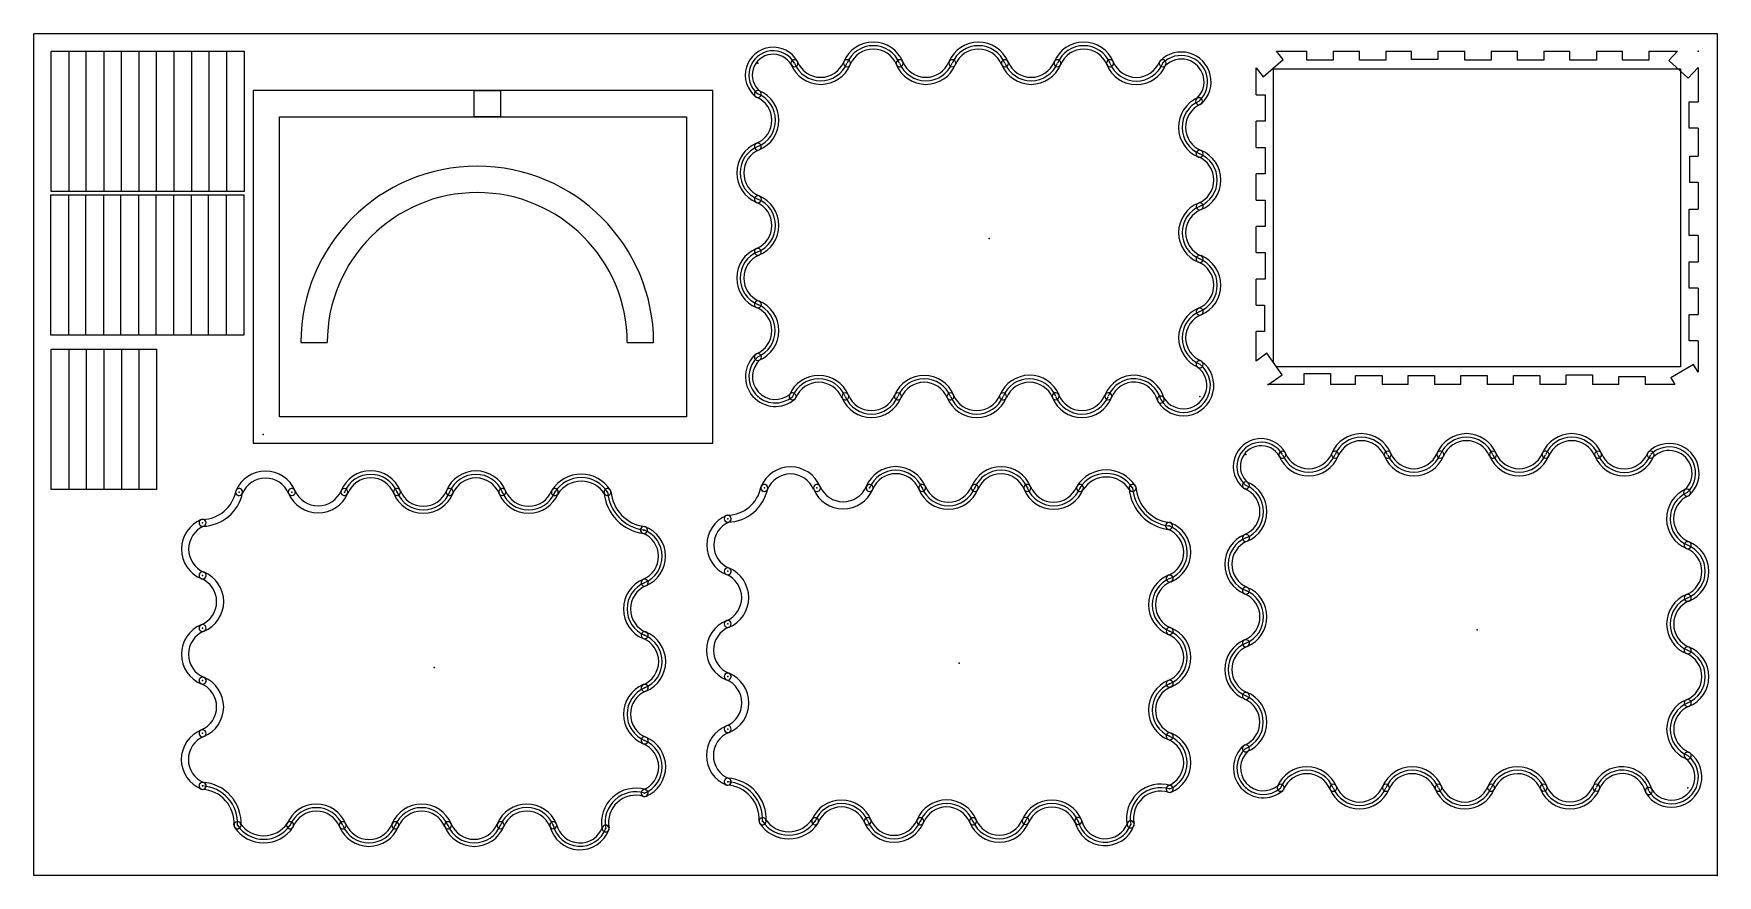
# Model space of a CAD drawing. Header units: centimetres. Extents: x -122 to 0, y 0 to 61.
import ezdxf

# ---------------------------------------------------------------- set-up
doc = ezdxf.new("R2010")
doc.units = ezdxf.units.CM
doc.header["$MEASUREMENT"] = 0
doc.layers.add('cutwood v3_Sketch1', color=7, linetype='Continuous')

msp = doc.modelspace()

# ---------------------------------------------------------------- linework, layer by layer
at = {"layer": 'cutwood v3_Sketch1'}
for p, q in [((-121.92, 60.96), (0, 60.96)), ((-121.92, 0), (-121.92, 60.96)), ((0, 60.96), (0, 0)), ((-120.65, 49.53), (-120.65, 59.69)), ((-120.65, 59.69), (-106.68, 59.69)), ((-119.38, 59.69), (-119.38, 49.53)), ((-118.11, 49.53), (-118.11, 59.69)), ((-116.84, 59.69), (-116.84, 49.53)), ((-115.57, 49.53), (-115.57, 59.69)), ((-114.3, 59.69), (-114.3, 49.53)), ((-113.03, 49.53), (-113.03, 59.69)), ((-111.76, 59.69), (-111.76, 49.53)), ((-110.49, 59.69), (-110.49, 49.53)), ((-109.22, 49.53), (-109.22, 59.69)), ((-107.95, 59.69), (-107.95, 49.53)), ((-106.68, 59.69), (-106.68, 49.53)), ((-32.89, 57.84), (-31.44, 59.08)), ((-31.44, 59.08), (-31.93, 59.69)), ((-31.93, 59.69), (-29.72, 59.69)), ((-31.93, 59.69), (-29.72, 59.69)), ((-29.72, 59.05), (-29.72, 59.69)), ((-27.81, 59.05), (-29.72, 59.05)), ((-27.81, 59.69), (-27.81, 59.05)), ((-27.81, 59.69), (-25.91, 59.69)), ((-27.81, 59.69), (-25.91, 59.69)), ((-25.91, 59.05), (-25.91, 59.69)), ((-24, 59.05), (-25.91, 59.05)), ((-24, 59.69), (-24, 59.05)), ((-24, 59.69), (-22.14, 59.69)), ((-24, 59.69), (-22.14, 59.69)), ((-22.14, 59.09), (-22.14, 59.69)), ((-20.23, 59.09), (-22.14, 59.09)), ((-20.23, 59.69), (-20.23, 59.09)), ((-20.23, 59.69), (-18.29, 59.69)), ((-20.23, 59.69), (-18.29, 59.69)), ((-18.29, 59.05), (-18.29, 59.69)), ((-16.38, 59.05), (-18.29, 59.05)), ((-16.38, 59.69), (-16.38, 59.05)), ((-16.38, 59.69), (-14.48, 59.69)), ((-16.38, 59.69), (-14.48, 59.69)), ((-14.48, 59.05), (-14.48, 59.69)), ((-12.57, 59.05), (-14.48, 59.05)), ((-12.57, 59.69), (-12.57, 59.05)), ((-12.57, 59.69), (-10.67, 59.69)), ((-12.57, 59.69), (-10.67, 59.69)), ((-10.67, 59.05), (-10.67, 59.69)), ((-8.76, 59.05), (-10.67, 59.05)), ((-8.76, 59.69), (-8.76, 59.05)), ((-8.76, 59.69), (-6.86, 59.69)), ((-8.76, 59.69), (-6.86, 59.69)), ((-6.86, 59.05), (-6.86, 59.69)), ((-4.95, 59.05), (-6.86, 59.05)), ((-4.95, 59.69), (-4.95, 59.05)), ((-4.95, 59.69), (-2.89, 59.69)), ((-4.95, 59.69), (-2.89, 59.69)), ((-3.51, 59.01), (-2.89, 59.69)), ((-2.1, 57.73), (-3.51, 59.01)), ((-33.4, 58.48), (-32.89, 57.84)), ((-33.4, 56.53), (-33.4, 58.48)), ((-33.4, 56.53), (-33.4, 58.48)), ((-32.13, 37.12), (-32.13, 58.42)), ((-32.13, 58.42), (-2.86, 58.42)), ((-32.13, 37.12), (-32.13, 58.42)), ((-32.13, 58.42), (-2.66, 58.42)), ((-2.66, 58.42), (-2.66, 36.83)), ((-2.66, 58.24), (-2.66, 36.83)), ((-1.39, 58.5), (-2.1, 57.73)), ((-1.39, 58.5), (-1.39, 56.02)), ((-1.39, 58.5), (-1.39, 56.02)), ((-106.02, 56.85), (-106.02, 31.31)), ((-72.73, 56.85), (-106.02, 56.85)), ((-90.02, 54.94), (-90.02, 56.85)), ((-90.02, 56.85), (-88.11, 56.85)), ((-88.11, 56.85), (-88.11, 54.94)), ((-72.73, 31.31), (-72.73, 56.85)), ((-33.4, 56.53), (-32.75, 56.53)), ((-32.75, 56.53), (-32.75, 54.62)), ((-104.11, 33.22), (-104.11, 54.94)), ((-104.11, 54.94), (-74.64, 54.94)), ((-88.11, 54.94), (-90.02, 54.94)), ((-74.64, 54.94), (-74.64, 33.22)), ((-2.05, 54.11), (-2.05, 56.02)), ((-2.05, 56.02), (-1.39, 56.02)), ((-32.75, 54.62), (-33.4, 54.62)), ((-33.4, 52.72), (-33.4, 54.62)), ((-33.4, 52.72), (-33.4, 54.62)), ((-1.39, 54.11), (-2.05, 54.11)), ((-1.39, 54.11), (-1.39, 52.08)), ((-1.39, 54.11), (-1.39, 52.08)), ((-33.4, 52.72), (-32.75, 52.72)), ((-32.75, 52.72), (-32.75, 50.81)), ((-2, 50.18), (-2, 52.08)), ((-2, 52.08), (-1.39, 52.08)), ((-32.75, 50.81), (-33.4, 50.81)), ((-33.4, 48.91), (-33.4, 50.81)), ((-33.4, 48.91), (-33.4, 50.81)), ((-1.39, 50.18), (-2, 50.18)), ((-1.39, 50.18), (-1.39, 48.25)), ((-1.39, 50.18), (-1.39, 48.25)), ((-120.68, 49.28), (-106.71, 49.28)), ((-120.68, 39.12), (-120.68, 49.28)), ((-106.68, 49.53), (-120.65, 49.53)), ((-119.41, 49.28), (-119.41, 39.12)), ((-118.14, 39.12), (-118.14, 49.28)), ((-116.87, 49.28), (-116.87, 39.12)), ((-115.6, 39.12), (-115.6, 49.28)), ((-114.33, 49.28), (-114.33, 39.12)), ((-113.06, 39.12), (-113.06, 49.28)), ((-111.79, 49.28), (-111.79, 39.12)), ((-110.52, 49.28), (-110.52, 39.12)), ((-109.25, 39.12), (-109.25, 49.28)), ((-107.98, 49.28), (-107.98, 39.12)), ((-106.71, 49.28), (-106.71, 39.12)), ((-33.4, 48.91), (-32.75, 48.91)), ((-32.75, 48.91), (-32.75, 47)), ((-2.03, 48.25), (-1.39, 48.25)), ((-2.03, 46.34), (-2.03, 48.25)), ((-32.75, 47), (-33.4, 47)), ((-33.4, 45.1), (-33.4, 47)), ((-33.4, 45.1), (-33.4, 47)), ((-1.39, 46.34), (-2.03, 46.34)), ((-1.39, 46.34), (-1.39, 44.44)), ((-1.39, 46.34), (-1.39, 44.44)), ((-33.4, 45.1), (-32.75, 45.1)), ((-32.75, 45.1), (-32.75, 43.19)), ((-2.04, 42.53), (-2.04, 44.44)), ((-2.04, 44.44), (-1.39, 44.44)), ((-32.75, 43.19), (-33.4, 43.19)), ((-33.4, 41.29), (-33.4, 43.19)), ((-33.4, 41.29), (-33.4, 43.19)), ((-1.39, 42.53), (-2.04, 42.53)), ((-1.39, 42.53), (-1.39, 40.63)), ((-1.39, 42.53), (-1.39, 40.63)), ((-33.4, 41.29), (-32.79, 41.29)), ((-32.79, 41.29), (-32.79, 39.38)), ((-2.04, 38.72), (-2.04, 40.63)), ((-2.04, 40.63), (-1.39, 40.63)), ((-106.71, 39.12), (-120.68, 39.12)), ((-32.79, 39.38), (-33.4, 39.38)), ((-33.4, 37.25), (-33.4, 39.38)), ((-33.4, 37.25), (-33.4, 39.38)), ((-120.65, 38.1), (-113.03, 38.1)), ((-120.65, 27.94), (-120.65, 38.1)), ((-119.38, 38.1), (-119.38, 27.94)), ((-118.11, 38.1), (-118.11, 27.94)), ((-116.84, 38.1), (-116.84, 27.94)), ((-115.57, 38.1), (-115.57, 27.94)), ((-114.3, 38.1), (-114.3, 27.94)), ((-113.03, 38.1), (-113.03, 27.94)), ((-102.57, 38.59), (-100.66, 38.59)), ((-78.94, 38.59), (-77.03, 38.59)), ((-32.62, 37.81), (-33.4, 37.25)), ((-31.51, 36.26), (-32.62, 37.81)), ((-1.39, 38.72), (-2.04, 38.72)), ((-1.39, 38.72), (-1.39, 36.45)), ((-1.39, 38.72), (-1.39, 36.45)), ((-2.66, 36.83), (-31.92, 36.83)), ((-2.66, 36.83), (-31.92, 36.83)), ((-1.73, 37.01), (-3.36, 36.03)), ((-1.39, 36.45), (-1.73, 37.01)), ((-29.91, 35.56), (-32.57, 35.56)), ((-29.91, 35.56), (-32.57, 35.56)), ((-32.57, 35.56), (-32.54, 35.52)), ((-32.54, 35.52), (-31.51, 36.26)), ((-29.91, 36.35), (-28, 36.35)), ((-29.91, 35.56), (-29.91, 36.35)), ((-28, 36.35), (-28, 35.56)), ((-26.19, 35.56), (-28, 35.56)), ((-26.19, 35.56), (-28, 35.56)), ((-26.19, 35.56), (-26.19, 36.21)), ((-26.19, 36.21), (-24.28, 36.21)), ((-24.28, 36.21), (-24.28, 35.56)), ((-22.38, 35.56), (-24.28, 35.56)), ((-22.38, 35.56), (-24.28, 35.56)), ((-22.38, 35.56), (-22.38, 36.21)), ((-22.38, 36.21), (-20.47, 36.21)), ((-20.47, 36.21), (-20.47, 35.56)), ((-18.57, 35.56), (-20.47, 35.56)), ((-18.57, 35.56), (-20.47, 35.56)), ((-18.57, 35.56), (-18.57, 36.21)), ((-18.57, 36.21), (-16.66, 36.21)), ((-16.66, 36.21), (-16.66, 35.56)), ((-14.76, 35.56), (-16.66, 35.56)), ((-14.76, 35.56), (-16.66, 35.56)), ((-14.76, 36.21), (-12.85, 36.21)), ((-14.76, 35.56), (-14.76, 36.21)), ((-12.85, 36.21), (-12.85, 35.56)), ((-10.94, 35.56), (-12.85, 35.56)), ((-10.94, 35.56), (-12.85, 35.56)), ((-10.94, 36.25), (-9.03, 36.25)), ((-10.94, 35.56), (-10.94, 36.25)), ((-9.03, 36.25), (-9.03, 35.56)), ((-7.13, 35.56), (-9.03, 35.56)), ((-7.13, 35.56), (-9.03, 35.56)), ((-7.13, 36.12), (-5.22, 36.12)), ((-7.13, 35.56), (-7.13, 36.12)), ((-5.22, 36.12), (-5.22, 35.56)), ((-3.08, 35.56), (-5.22, 35.56)), ((-3.08, 35.56), (-5.22, 35.56)), ((-3.36, 36.03), (-3.08, 35.56)), ((-74.64, 33.22), (-104.11, 33.22)), ((-106.02, 31.31), (-72.73, 31.31)), ((-113.03, 27.94), (-120.65, 27.94)), ((0, 0), (-121.92, 0))]:
    msp.add_line(p, q, dxfattribs=at)
for centre, radius, start, end in [((-68.37, 57.96), 2.02, 29.1838, 230.875), ((-61.12, 58.03), 2.32, 22.617, 157.383), ((-61.12, 58.03), 2.06, 22.617, 157.383), ((-61.12, 58.03), 1.81, 22.617, 157.383), ((-53.5, 58.03), 2.32, 22.617, 157.383), ((-53.5, 58.03), 2.06, 22.617, 157.383), ((-53.5, 58.03), 1.81, 22.617, 157.383), ((-45.88, 58.03), 2.32, 22.617, 157.383), ((-45.88, 58.03), 2.06, 22.617, 157.383), ((-45.88, 58.03), 1.81, 22.617, 157.383), ((-68.37, 57.96), 1.76, 29.1838, 230.875), ((-68.37, 57.96), 1.51, 29.1838, 230.875), ((-66.83, 58.82), 0.254, 22.6171, 202.6171), ((-64.93, 59.61), 2.32, 202.6171, 337.3829), ((-66.83, 58.82), 0.254, 209.1838, 29.1838), ((-64.93, 59.61), 2.06, 202.6171, 337.3829), ((-64.93, 59.61), 1.81, 202.6171, 337.3829), ((-63.02, 58.82), 0.254, 157.383, 337.383), ((-63.02, 58.82), 0.254, 337.3829, 157.3829), ((-59.21, 58.82), 0.254, 22.6171, 202.6171), ((-59.21, 58.82), 0.254, 202.617, 22.617), ((-57.31, 59.61), 2.32, 202.6171, 337.3829), ((-57.31, 59.61), 2.06, 202.6171, 337.3829), ((-57.31, 59.61), 1.81, 202.6171, 337.3829), ((-55.4, 58.82), 0.254, 157.383, 337.383), ((-55.4, 58.82), 0.254, 337.3829, 157.3829), ((-51.59, 58.82), 0.254, 22.6171, 202.6171), ((-51.59, 58.82), 0.254, 202.617, 22.617), ((-49.69, 59.61), 2.32, 202.6171, 337.3829), ((-49.69, 59.61), 2.06, 202.6171, 337.3829), ((-49.69, 59.61), 1.81, 202.6171, 337.3829), ((-47.78, 58.82), 0.254, 157.383, 337.383), ((-47.78, 58.82), 0.254, 337.3829, 157.3829), ((-43.97, 58.82), 0.254, 22.0494, 202.0494), ((-43.97, 58.82), 0.254, 202.617, 22.617), ((-42.07, 59.59), 2.31, 202.0494, 337.9506), ((-42.07, 59.59), 2.06, 202.0494, 337.9506), ((-42.07, 59.59), 1.8, 202.0494, 337.9506), ((-40.16, 58.82), 0.254, 134.7725, 314.7725), ((-40.16, 58.82), 0.254, 337.9506, 157.9506), ((-38.82, 57.47), 2.16, 312.9206, 134.7725), ((-38.82, 57.47), 1.91, 312.9206, 134.7725), ((-38.82, 57.47), 1.65, 312.9206, 134.7725), ((-69.48, 56.59), 0.254, 67.7332, 247.7332), ((-69.48, 56.59), 0.254, 230.875, 50.875), ((-70.26, 54.69), 1.8, 292.2668, 67.7332), ((-70.26, 54.69), 2.06, 292.2668, 67.7332), ((-70.26, 54.69), 2.31, 292.2668, 67.7332), ((-36.69, 54.18), 2.33, 113.8802, 247.4556), ((-37.53, 56.07), 0.254, 132.9206, 312.9206), ((-37.53, 56.07), 0.254, 293.8802, 113.8802), ((-36.69, 54.18), 2.07, 113.8802, 247.4556), ((-36.69, 54.18), 1.82, 113.8802, 247.4556), ((-68.7, 50.88), 2.31, 112.2668, 247.7332), ((-68.7, 50.88), 2.06, 112.2668, 247.7332), ((-68.7, 50.88), 1.8, 112.2668, 247.7332), ((-69.48, 52.78), 0.254, 112.2668, 292.2668), ((-69.48, 52.78), 0.254, 292.2668, 112.2668), ((-37.48, 52.26), 0.254, 67.4456, 247.4456), ((-37.48, 52.26), 0.254, 247.4556, 67.4556), ((-38.27, 50.36), 2.32, 292.5544, 67.4456), ((-89.8, 38.59), 12.77, 0, 180), ((-38.27, 50.36), 1.81, 292.5544, 67.4456), ((-38.27, 50.36), 2.06, 292.5544, 67.4456), ((-89.8, 38.59), 10.86, 0, 180), ((-69.48, 48.97), 0.254, 67.7332, 247.7332), ((-69.48, 48.97), 0.254, 247.7332, 67.7332), ((-70.26, 47.07), 2.06, 292.2668, 67.7332), ((-70.26, 47.07), 2.31, 292.2668, 67.7332), ((-70.26, 47.07), 1.8, 292.2668, 67.7332), ((-36.69, 46.55), 2.32, 112.5545, 247.4455), ((-36.69, 46.55), 2.06, 112.5545, 247.4455), ((-36.69, 46.55), 1.81, 112.5545, 247.4455), ((-37.48, 48.45), 0.254, 112.5544, 292.5544), ((-37.48, 48.45), 0.254, 292.5545, 112.5545), ((-68.7, 43.26), 2.31, 112.2668, 247.7332), ((-68.7, 43.26), 2.06, 112.2668, 247.7332), ((-69.48, 45.16), 0.254, 112.2668, 292.2668), ((-69.48, 45.16), 0.254, 292.2668, 112.2668), ((-68.7, 43.26), 1.8, 112.2668, 247.7332), ((-37.48, 44.64), 0.254, 67.4456, 247.4456), ((-37.48, 44.64), 0.254, 247.4455, 67.4455), ((-38.27, 42.74), 1.81, 292.5544, 67.4456), ((-38.27, 42.74), 2.06, 292.5544, 67.4456), ((-38.27, 42.74), 2.32, 292.5544, 67.4456), ((-69.48, 41.35), 0.254, 67.4257, 247.4257), ((-69.48, 41.35), 0.254, 247.7332, 67.7332), ((-70.28, 39.45), 2.32, 292.5743, 67.4257), ((-70.28, 39.45), 1.81, 292.5743, 67.4257), ((-70.28, 39.45), 2.06, 292.5743, 67.4257), ((-36.69, 38.93), 2.32, 112.5545, 247.4455), ((-36.69, 38.93), 2.06, 112.5545, 247.4455), ((-36.69, 38.93), 1.81, 112.5545, 247.4455), ((-37.48, 40.83), 0.254, 112.5544, 292.5544), ((-37.48, 40.83), 0.254, 292.5545, 112.5545), ((-69.48, 37.54), 0.254, 311.4932, 131.4932), ((-68.22, 36.12), 2.16, 131.4932, 311.4932), ((-68.22, 36.12), 1.91, 131.4932, 311.4932), ((-68.22, 36.12), 1.65, 131.4932, 311.4932), ((-69.48, 37.54), 0.254, 112.5743, 292.5743), ((-38.65, 35.47), 2.19, 211.6685, 52.9608), ((-38.65, 35.47), 1.94, 211.6685, 52.9608), ((-38.65, 35.47), 1.68, 211.6685, 52.9608), ((-37.48, 37.02), 0.254, 52.9608, 232.9608), ((-37.48, 37.02), 0.254, 247.4455, 67.4455), ((-65.06, 33.9), 2.31, 22.414, 157.586), ((-65.06, 33.9), 2.06, 22.414, 157.586), ((-65.06, 33.9), 1.81, 22.414, 157.586), ((-57.44, 33.9), 2.31, 22.414, 157.586), ((-57.44, 33.9), 2.06, 22.414, 157.586), ((-57.44, 33.9), 1.81, 22.414, 157.586), ((-49.81, 33.9), 2.32, 22.6963, 157.5374), ((-49.81, 33.9), 2.06, 22.6963, 157.5374), ((-49.81, 33.9), 1.81, 22.6963, 157.5374), ((-42.24, 33.97), 2.25, 14.165, 158.6074), ((-42.24, 33.97), 2, 14.165, 158.6074), ((-42.24, 33.97), 1.75, 14.165, 158.6074), ((-66.96, 34.69), 0.253, 157.586, 337.586), ((-66.96, 34.69), 0.254, 311.4932, 131.4932), ((-63.15, 34.69), 0.253, 22.4139, 202.4139), ((-63.15, 34.69), 0.253, 202.414, 22.414), ((-61.25, 35.47), 2.31, 202.4139, 337.5861), ((-61.25, 35.47), 2.06, 202.4139, 337.5861), ((-61.25, 35.47), 1.81, 202.4139, 337.5861), ((-59.34, 34.69), 0.253, 157.586, 337.586), ((-59.34, 34.69), 0.253, 337.5861, 157.5861), ((-55.53, 34.69), 0.253, 22.4141, 202.4141), ((-55.53, 34.69), 0.253, 202.414, 22.414), ((-53.63, 35.47), 2.31, 202.4141, 337.5852), ((-53.63, 35.47), 2.06, 202.4141, 337.5852), ((-53.63, 35.47), 1.81, 202.4141, 337.5852), ((-51.72, 34.69), 0.253, 157.5374, 337.5374), ((-51.72, 34.69), 0.253, 337.5852, 157.5852), ((-47.91, 34.7), 0.254, 22.1731, 202.1731), ((-46.01, 35.47), 2.31, 202.1731, 337.8269), ((-47.91, 34.7), 0.253, 202.6963, 22.6963), ((-46.01, 35.47), 2.06, 202.1731, 337.8269), ((-46.01, 35.47), 1.8, 202.1731, 337.8269), ((-44.1, 34.7), 0.254, 158.6074, 338.6074), ((-44.1, 34.7), 0.254, 337.8269, 157.8269), ((-40.3, 34.46), 0.254, 31.6685, 211.6685), ((-40.3, 34.46), 0.254, 194.165, 14.165), ((-25.78, 29.67), 2.32, 22.617, 157.383), ((-25.78, 29.67), 2.06, 22.617, 157.383), ((-18.16, 29.67), 2.32, 22.617, 157.383), ((-18.16, 29.67), 2.06, 22.617, 157.383), ((-10.54, 29.67), 2.32, 22.617, 157.383), ((-10.54, 29.67), 2.06, 22.617, 157.383), ((-33.03, 29.61), 2.02, 29.1838, 230.875), ((-33.03, 29.61), 1.76, 29.1838, 230.875), ((-33.03, 29.61), 1.51, 29.1838, 230.875), ((-31.49, 30.47), 0.254, 22.6171, 202.6171), ((-31.49, 30.47), 0.254, 209.1838, 29.1838), ((-29.59, 31.26), 1.81, 202.6171, 337.3829), ((-27.68, 30.47), 0.254, 157.383, 337.383), ((-27.68, 30.47), 0.254, 337.3829, 157.3829), ((-25.78, 29.67), 1.81, 22.617, 157.383), ((-23.87, 30.47), 0.254, 22.6171, 202.6171), ((-23.87, 30.47), 0.254, 202.617, 22.617), ((-21.97, 31.26), 1.81, 202.6171, 337.3829), ((-20.06, 30.47), 0.254, 157.383, 337.383), ((-20.06, 30.47), 0.254, 337.3829, 157.3829), ((-18.16, 29.67), 1.81, 22.617, 157.383), ((-16.25, 30.47), 0.254, 22.6171, 202.6171), ((-16.25, 30.47), 0.254, 202.617, 22.617), ((-14.35, 31.26), 1.81, 202.6171, 337.3829), ((-12.44, 30.47), 0.254, 157.383, 337.383), ((-12.44, 30.47), 0.254, 337.3829, 157.3829), ((-10.54, 29.67), 1.81, 22.617, 157.383), ((-8.63, 30.47), 0.254, 22.0494, 202.0494), ((-8.63, 30.47), 0.254, 202.617, 22.617), ((-6.73, 31.24), 1.8, 202.0494, 337.9506), ((-4.82, 30.47), 0.254, 134.7725, 314.7725), ((-4.82, 30.47), 0.254, 337.9506, 157.9506), ((-3.48, 29.12), 2.16, 312.9206, 134.7725), ((-3.48, 29.12), 1.91, 312.9206, 134.7725), ((-3.48, 29.12), 1.65, 312.9206, 134.7725), ((-105.13, 26.96), 2.32, 22.617, 157.383), ((-97.51, 26.99), 2.31, 21.8804, 158.1196), ((-89.89, 26.98), 2.31, 22.1469, 157.8531), ((-67.11, 27.26), 2.32, 22.617, 157.383), ((-59.49, 27.29), 2.31, 21.8804, 158.1196), ((-59.49, 27.29), 2.05, 21.8804, 158.1196), ((-51.87, 27.28), 2.31, 22.1469, 157.8531), ((-51.87, 27.28), 2.06, 22.1469, 157.8531), ((-44.25, 26.86), 2.5, 32.0995, 147.9005), ((-29.59, 31.26), 2.32, 202.6171, 337.3829), ((-29.59, 31.26), 2.06, 202.6171, 337.3829), ((-21.97, 31.26), 2.32, 202.6171, 337.3829), ((-21.97, 31.26), 2.06, 202.6171, 337.3829), ((-14.35, 31.26), 2.32, 202.6171, 337.3829), ((-14.35, 31.26), 2.06, 202.6171, 337.3829), ((-6.73, 31.24), 2.31, 202.0494, 337.9506), ((-6.73, 31.24), 2.06, 202.0494, 337.9506), ((-105.13, 26.96), 1.81, 22.617, 157.383), ((-97.51, 26.99), 2.05, 21.8804, 158.1196), ((-97.51, 26.99), 1.8, 21.8804, 158.1196), ((-89.89, 26.98), 2.06, 22.1469, 157.8531), ((-89.89, 26.98), 1.8, 22.1469, 157.8531), ((-82.27, 26.56), 2.5, 32.0995, 147.9005), ((-82.27, 26.56), 2.25, 32.0995, 147.9005), ((-82.27, 26.56), 1.99, 32.0995, 147.9005), ((-71.73, 28.6), 2.52, 271.3653, 348.6935), ((-69.01, 28.06), 0.254, 22.6171, 202.6171), ((-69.01, 28.06), 0.254, 157.383, 337.383), ((-69.01, 28.06), 0.254, 348.6935, 168.6935), ((-69.01, 28.06), 0.254, 209.1838, 29.1838), ((-67.11, 27.26), 1.81, 22.617, 157.383), ((-65.2, 28.06), 0.254, 23.4694, 203.4694), ((-65.2, 28.06), 0.254, 157.383, 337.383), ((-65.2, 28.06), 0.254, 337.3829, 157.3829), ((-65.2, 28.06), 0.254, 202.617, 22.617), ((-63.3, 28.88), 1.82, 203.4694, 336.5306), ((-61.39, 28.06), 0.254, 22.6171, 202.6171), ((-61.39, 28.06), 0.254, 158.1196, 338.1196), ((-61.39, 28.06), 0.254, 336.5306, 156.5306), ((-61.39, 28.06), 0.254, 202.617, 22.617), ((-59.49, 27.29), 1.8, 21.8804, 158.1196), ((-57.58, 28.06), 0.254, 22.0686, 202.0686), ((-57.58, 28.06), 0.254, 157.383, 337.383), ((-57.58, 28.06), 0.254, 337.3829, 157.3829), ((-57.58, 28.06), 0.254, 201.8804, 21.8804), ((-55.68, 28.83), 2.06, 202.0686, 337.9314), ((-55.68, 28.83), 1.8, 202.0686, 337.9314), ((-53.77, 28.06), 0.254, 22.6171, 202.6171), ((-53.77, 28.06), 0.254, 157.8531, 337.8531), ((-53.77, 28.06), 0.254, 337.9314, 157.9314), ((-53.77, 28.06), 0.254, 202.617, 22.617), ((-51.87, 27.28), 1.8, 22.1469, 157.8531), ((-49.96, 28.06), 0.254, 22.0494, 202.0494), ((-49.96, 28.06), 0.254, 157.383, 337.383), ((-49.96, 28.06), 0.254, 337.3829, 157.3829), ((-49.96, 28.06), 0.254, 202.1469, 22.1469), ((-48.06, 28.83), 2.06, 202.0494, 337.9506), ((-48.06, 28.83), 1.8, 202.0494, 337.9506), ((-46.15, 28.06), 0.254, 22.0494, 202.0494), ((-46.15, 28.06), 0.254, 147.9005, 327.9005), ((-46.15, 28.06), 0.254, 337.9506, 157.9506), ((-46.15, 28.06), 0.254, 202.617, 22.617), ((-44.25, 26.86), 2.25, 32.0995, 147.9005), ((-44.25, 26.86), 1.99, 32.0995, 147.9005), ((-42.34, 28.06), 0.254, 4.9157, 184.9157), ((-42.34, 28.06), 0.254, 134.7725, 314.7725), ((-42.34, 28.06), 0.254, 337.9506, 157.9506), ((-42.34, 28.06), 0.254, 212.0995, 32.0995), ((-39.32, 28.31), 3.03, 184.9157, 262.7774), ((-39.32, 28.31), 2.78, 184.9157, 262.7774), ((-34.14, 28.24), 0.254, 67.7332, 247.7332), ((-34.14, 28.24), 0.254, 230.875, 50.875), ((-34.92, 26.34), 2.06, 292.2668, 67.7332), ((-34.92, 26.34), 2.31, 292.2668, 67.7332), ((-109.75, 28.3), 2.52, 271.3653, 348.6935), ((-109.75, 28.3), 3.02, 271.3653, 348.6935), ((-107.04, 27.76), 0.254, 22.6171, 202.6171), ((-107.04, 27.76), 0.254, 157.383, 337.383), ((-107.04, 27.76), 0.254, 348.6935, 168.6935), ((-107.04, 27.76), 0.254, 209.1838, 29.1838), ((-103.23, 27.76), 0.254, 23.4694, 203.4694), ((-103.23, 27.76), 0.254, 157.383, 337.383), ((-103.23, 27.76), 0.254, 337.3829, 157.3829), ((-103.23, 27.76), 0.254, 202.617, 22.617), ((-101.32, 28.58), 2.33, 203.4694, 336.5306), ((-101.32, 28.58), 1.82, 203.4694, 336.5306), ((-99.42, 27.76), 0.254, 22.6171, 202.6171), ((-99.42, 27.76), 0.254, 158.1196, 338.1196), ((-99.42, 27.76), 0.254, 336.5306, 156.5306), ((-99.42, 27.76), 0.254, 202.617, 22.617), ((-95.61, 27.76), 0.254, 22.0686, 202.0686), ((-95.61, 27.76), 0.254, 157.383, 337.383), ((-95.61, 27.76), 0.254, 337.3829, 157.3829), ((-95.61, 27.76), 0.254, 201.8804, 21.8804), ((-93.7, 28.53), 2.31, 202.0686, 337.9314), ((-93.7, 28.53), 2.06, 202.0686, 337.9314), ((-93.7, 28.53), 1.8, 202.0686, 337.9314), ((-91.8, 27.76), 0.254, 22.6171, 202.6171), ((-91.8, 27.76), 0.254, 157.8531, 337.8531), ((-91.8, 27.76), 0.254, 337.9314, 157.9314), ((-91.8, 27.76), 0.254, 202.617, 22.617), ((-87.99, 27.76), 0.254, 22.0494, 202.0494), ((-87.99, 27.76), 0.254, 157.383, 337.383), ((-87.99, 27.76), 0.254, 337.3829, 157.3829), ((-87.99, 27.76), 0.254, 202.1469, 22.1469), ((-86.08, 28.53), 2.31, 202.0494, 337.9506), ((-86.08, 28.53), 2.06, 202.0494, 337.9506), ((-86.08, 28.53), 1.8, 202.0494, 337.9506), ((-84.18, 27.76), 0.254, 22.0494, 202.0494), ((-84.18, 27.76), 0.254, 147.9005, 327.9005), ((-84.18, 27.76), 0.254, 337.9506, 157.9506), ((-84.18, 27.76), 0.254, 202.617, 22.617), ((-80.37, 27.76), 0.254, 4.9157, 184.9157), ((-80.37, 27.76), 0.254, 134.7725, 314.7725), ((-77.34, 28.02), 3.29, 184.9157, 262.7774), ((-80.37, 27.76), 0.254, 337.9506, 157.9506), ((-80.37, 27.76), 0.254, 212.0995, 32.0995), ((-77.34, 28.02), 3.03, 184.9157, 262.7774), ((-77.34, 28.02), 2.78, 184.9157, 262.7774), ((-71.73, 28.6), 3.02, 271.3653, 348.6935), ((-63.3, 28.88), 2.33, 203.4694, 336.5306), ((-55.68, 28.83), 2.31, 202.0686, 337.9314), ((-48.06, 28.83), 2.31, 202.0494, 337.9506), ((-39.32, 28.31), 3.29, 184.9157, 262.7774), ((-34.92, 26.34), 1.8, 292.2668, 67.7332), ((-1.35, 25.83), 2.33, 113.8802, 247.4556), ((-1.35, 25.83), 2.07, 113.8802, 247.4556), ((-1.35, 25.83), 1.82, 113.8802, 247.4556), ((-2.19, 27.72), 0.254, 132.9206, 312.9206), ((-2.19, 27.72), 0.254, 293.8802, 113.8802), ((-108.89, 23.63), 2.32, 112.7663, 247.2337), ((-109.69, 25.53), 0.254, 91.3653, 271.3653), ((-109.69, 25.53), 0.254, 67.7332, 247.7332), ((-109.69, 25.53), 0.254, 230.875, 50.875), ((-109.69, 25.53), 0.254, 292.7663, 112.7663), ((-70.86, 23.92), 2.32, 112.7663, 247.2337), ((-71.66, 25.83), 0.254, 91.3653, 271.3653), ((-71.66, 25.83), 0.254, 67.7332, 247.7332), ((-71.66, 25.83), 0.254, 230.875, 50.875), ((-71.66, 25.83), 0.254, 292.7663, 112.7663), ((-108.89, 23.63), 1.81, 112.7663, 247.2337), ((-77.73, 25.01), 0.254, 69.1294, 249.1294), ((-77.73, 25.01), 0.254, 132.9206, 312.9206), ((-77.73, 25.01), 0.254, 293.8802, 113.8802), ((-78.46, 23.1), 1.79, 292.2064, 69.1294), ((-77.73, 25.01), 0.254, 262.7774, 82.7774), ((-78.46, 23.1), 2.05, 292.2064, 69.1294), ((-78.46, 23.1), 2.3, 292.2064, 69.1294), ((-70.86, 23.92), 1.81, 112.7663, 247.2337), ((-39.7, 25.31), 0.254, 69.1294, 249.1294), ((-39.7, 25.31), 0.254, 132.9206, 312.9206), ((-39.7, 25.31), 0.254, 293.8802, 113.8802), ((-40.43, 23.39), 1.79, 292.2064, 69.1294), ((-39.7, 25.31), 0.254, 262.7774, 82.7774), ((-40.43, 23.39), 2.05, 292.2064, 69.1294), ((-40.43, 23.39), 2.3, 292.2064, 69.1294), ((-33.36, 22.53), 2.31, 112.2668, 247.7332), ((-33.36, 22.53), 2.06, 112.2668, 247.7332), ((-34.14, 24.43), 0.254, 112.2668, 292.2668), ((-34.14, 24.43), 0.254, 292.2668, 112.2668), ((-33.36, 22.53), 1.8, 112.2668, 247.7332), ((-2.14, 23.91), 0.254, 67.4456, 247.4456), ((-2.14, 23.91), 0.254, 247.4556, 67.4556), ((-2.93, 22.01), 1.81, 292.5544, 67.4456), ((-2.93, 22.01), 2.06, 292.5544, 67.4456), ((-2.93, 22.01), 2.32, 292.5544, 67.4456), ((-109.69, 21.72), 0.254, 67.2581, 247.2581), ((-109.69, 21.72), 0.254, 112.2668, 292.2668), ((-109.69, 21.72), 0.254, 292.2668, 112.2668), ((-109.69, 21.72), 0.254, 247.2337, 67.2337), ((-110.48, 19.82), 2.32, 292.7419, 67.2581), ((-71.66, 22.02), 0.254, 67.2581, 247.2581), ((-71.66, 22.02), 0.254, 112.2668, 292.2668), ((-71.66, 22.02), 0.254, 292.2668, 112.2668), ((-71.66, 22.02), 0.254, 247.2337, 67.2337), ((-72.46, 20.11), 2.32, 292.7419, 67.2581), ((-110.48, 19.82), 1.81, 292.7419, 67.2581), ((-76.89, 19.29), 2.32, 112.5545, 247.4455), ((-76.89, 19.29), 2.06, 112.5545, 247.4455), ((-76.89, 19.29), 1.81, 112.5545, 247.4455), ((-77.68, 21.2), 0.254, 67.4456, 247.4456), ((-77.68, 21.2), 0.254, 112.2064, 292.2064), ((-77.68, 21.2), 0.254, 292.5545, 112.5545), ((-77.68, 21.2), 0.254, 247.4556, 67.4556), ((-72.46, 20.11), 1.81, 292.7419, 67.2581), ((-38.87, 19.59), 2.32, 112.5545, 247.4455), ((-38.87, 19.59), 2.06, 112.5545, 247.4455), ((-38.87, 19.59), 1.81, 112.5545, 247.4455), ((-39.66, 21.5), 0.254, 67.4456, 247.4456), ((-39.66, 21.5), 0.254, 112.2064, 292.2064), ((-39.66, 21.5), 0.254, 292.5545, 112.5545), ((-39.66, 21.5), 0.254, 247.4556, 67.4556), ((-34.14, 20.62), 0.254, 67.7332, 247.7332), ((-34.14, 20.62), 0.254, 247.7332, 67.7332), ((-34.92, 18.72), 2.31, 292.2668, 67.7332), ((-34.92, 18.72), 1.8, 292.2668, 67.7332), ((-34.92, 18.72), 2.06, 292.2668, 67.7332), ((-1.35, 18.2), 2.32, 112.5545, 247.4455), ((-1.35, 18.2), 2.06, 112.5545, 247.4455), ((-1.35, 18.2), 1.81, 112.5545, 247.4455), ((-2.14, 20.1), 0.254, 112.5544, 292.5544), ((-2.14, 20.1), 0.254, 292.5545, 112.5545), ((-70.89, 16.3), 2.31, 112.2007, 247.7993), ((-71.66, 18.21), 0.254, 67.7332, 247.7332), ((-71.66, 18.21), 0.254, 112.7419, 292.7419), ((-71.66, 18.21), 0.254, 292.2007, 112.2007), ((-71.66, 18.21), 0.254, 247.7332, 67.7332), ((-108.91, 16.01), 2.31, 112.2007, 247.7993), ((-108.91, 16.01), 1.8, 112.2007, 247.7993), ((-109.69, 17.91), 0.254, 67.7332, 247.7332), ((-109.69, 17.91), 0.254, 112.7419, 292.7419), ((-109.69, 17.91), 0.254, 292.2007, 112.2007), ((-109.69, 17.91), 0.254, 247.7332, 67.7332), ((-77.68, 17.39), 0.254, 67.5141, 247.5141), ((-77.68, 17.39), 0.254, 112.5544, 292.5544), ((-77.68, 17.39), 0.254, 292.5545, 112.5545), ((-77.68, 17.39), 0.254, 247.4455, 67.4455), ((-78.47, 15.48), 1.81, 292.4859, 67.5141), ((-78.47, 15.48), 2.06, 292.4859, 67.5141), ((-78.47, 15.48), 2.32, 292.4859, 67.5141), ((-70.89, 16.3), 1.8, 112.2007, 247.7993), ((-39.66, 17.69), 0.254, 67.5141, 247.5141), ((-39.66, 17.69), 0.254, 112.5544, 292.5544), ((-39.66, 17.69), 0.254, 292.5545, 112.5545), ((-39.66, 17.69), 0.254, 247.4455, 67.4455), ((-40.45, 15.78), 1.81, 292.4859, 67.5141), ((-40.45, 15.78), 2.06, 292.4859, 67.5141), ((-40.45, 15.78), 2.32, 292.4859, 67.5141), ((-33.36, 14.91), 2.31, 112.2668, 247.7332), ((-33.36, 14.91), 2.06, 112.2668, 247.7332), ((-33.36, 14.91), 1.8, 112.2668, 247.7332), ((-34.14, 16.81), 0.254, 112.2668, 292.2668), ((-34.14, 16.81), 0.254, 292.2668, 112.2668), ((-2.14, 16.29), 0.254, 67.4456, 247.4456), ((-2.14, 16.29), 0.254, 247.4455, 67.4455), ((-2.93, 14.39), 1.81, 292.5544, 67.4456), ((-2.93, 14.39), 2.06, 292.5544, 67.4456), ((-2.93, 14.39), 2.32, 292.5544, 67.4456), ((-71.66, 14.4), 0.254, 67.4771, 247.4771), ((-71.66, 14.4), 0.254, 112.2668, 292.2668), ((-71.66, 14.4), 0.254, 292.2668, 112.2668), ((-71.66, 14.4), 0.254, 247.7993, 67.7993), ((-72.45, 12.49), 2.32, 292.5229, 67.4771), ((-109.69, 14.1), 0.254, 67.4771, 247.4771), ((-109.69, 14.1), 0.254, 112.2668, 292.2668), ((-109.69, 14.1), 0.254, 292.2668, 112.2668), ((-109.69, 14.1), 0.254, 247.7993, 67.7993), ((-110.48, 12.2), 1.81, 292.5229, 67.4771), ((-110.48, 12.2), 2.32, 292.5229, 67.4771), ((-76.89, 11.67), 2.32, 112.5545, 247.4455), ((-76.89, 11.67), 2.06, 112.5545, 247.4455), ((-77.68, 13.58), 0.254, 67.4456, 247.4456), ((-77.68, 13.58), 0.254, 112.4859, 292.4859), ((-77.68, 13.58), 0.254, 292.5545, 112.5545), ((-77.68, 13.58), 0.254, 247.4455, 67.4455), ((-72.45, 12.49), 1.81, 292.5229, 67.4771), ((-38.87, 11.97), 2.32, 112.5545, 247.4455), ((-38.87, 11.97), 2.06, 112.5545, 247.4455), ((-38.87, 11.97), 1.81, 112.5545, 247.4455), ((-39.66, 13.88), 0.254, 67.4456, 247.4456), ((-39.66, 13.88), 0.254, 112.4859, 292.4859), ((-39.66, 13.88), 0.254, 292.5545, 112.5545), ((-39.66, 13.88), 0.254, 247.4455, 67.4455), ((-76.89, 11.67), 1.81, 112.5545, 247.4455), ((-34.14, 13), 0.254, 67.4257, 247.4257), ((-34.14, 13), 0.254, 247.7332, 67.7332), ((-34.94, 11.1), 1.81, 292.5743, 67.4257), ((-34.94, 11.1), 2.06, 292.5743, 67.4257), ((-34.94, 11.1), 2.32, 292.5743, 67.4257), ((-1.35, 10.58), 2.32, 112.5545, 247.4455), ((-1.35, 10.58), 2.06, 112.5545, 247.4455), ((-1.35, 10.58), 1.81, 112.5545, 247.4455), ((-2.14, 12.48), 0.254, 112.5544, 292.5544), ((-2.14, 12.48), 0.254, 292.5545, 112.5545), ((-108.92, 8.39), 2.31, 111.7862, 248.2138), ((-108.92, 8.39), 1.8, 111.7862, 248.2138), ((-109.69, 10.29), 0.254, 67.4257, 247.4257), ((-109.69, 10.29), 0.254, 112.5229, 292.5229), ((-109.69, 10.29), 0.254, 291.7862, 111.7862), ((-109.69, 10.29), 0.254, 247.7332, 67.7332), ((-77.68, 9.77), 0.254, 67.4456, 247.4456), ((-77.68, 9.77), 0.254, 112.5544, 292.5544), ((-77.68, 9.77), 0.254, 292.5545, 112.5545), ((-77.68, 9.77), 0.254, 247.4455, 67.4455), ((-78.47, 7.86), 2.06, 292.5544, 67.4456), ((-78.47, 7.86), 2.32, 292.5544, 67.4456), ((-70.9, 8.68), 2.31, 111.7862, 248.2138), ((-70.9, 8.68), 1.8, 111.7862, 248.2138), ((-71.66, 10.59), 0.254, 67.4257, 247.4257), ((-71.66, 10.59), 0.254, 112.5229, 292.5229), ((-71.66, 10.59), 0.254, 291.7862, 111.7862), ((-71.66, 10.59), 0.254, 247.7332, 67.7332), ((-39.66, 10.07), 0.254, 67.4456, 247.4456), ((-39.66, 10.07), 0.254, 112.5544, 292.5544), ((-39.66, 10.07), 0.254, 292.5545, 112.5545), ((-39.66, 10.07), 0.254, 247.4455, 67.4455), ((-40.45, 8.16), 1.81, 292.5544, 67.4456), ((-40.45, 8.16), 2.06, 292.5544, 67.4456), ((-40.45, 8.16), 2.32, 292.5544, 67.4456), ((-78.47, 7.86), 1.81, 292.5544, 67.4456), ((-32.88, 7.77), 2.16, 131.4932, 311.4932), ((-32.88, 7.77), 1.91, 131.4932, 311.4932), ((-32.88, 7.77), 1.65, 131.4932, 311.4932), ((-34.14, 9.19), 0.254, 112.5743, 292.5743), ((-34.14, 9.19), 0.254, 311.4932, 131.4932), ((-3.31, 7.12), 2.19, 211.6685, 52.9608), ((-3.31, 7.12), 1.94, 211.6685, 52.9608), ((-2.14, 8.67), 0.254, 52.9608, 232.9608), ((-2.14, 8.67), 0.254, 247.4455, 67.4455), ((-29.72, 5.55), 2.31, 22.414, 157.586), ((-29.72, 5.55), 2.06, 22.414, 157.586), ((-29.72, 5.55), 1.81, 22.414, 157.586), ((-22.1, 5.55), 2.31, 22.414, 157.586), ((-22.1, 5.55), 2.06, 22.414, 157.586), ((-22.1, 5.55), 1.81, 22.414, 157.586), ((-14.47, 5.55), 2.32, 22.6963, 157.5374), ((-14.47, 5.55), 2.06, 22.6963, 157.5374), ((-14.47, 5.55), 1.81, 22.6963, 157.5374), ((-6.9, 5.62), 2.25, 14.165, 158.6074), ((-6.9, 5.62), 2, 14.165, 158.6074), ((-6.9, 5.62), 1.75, 14.165, 158.6074), ((-3.31, 7.12), 1.68, 211.6685, 52.9608), ((-109.69, 6.48), 0.254, 86.5205, 266.5205), ((-109.69, 6.48), 0.254, 112.5743, 292.5743), ((-109.69, 6.48), 0.254, 311.4932, 131.4932), ((-109.69, 6.48), 0.254, 248.2138, 68.2138), ((-109.85, 3.79), 2.44, 356.4659, 86.5205), ((-109.85, 3.79), 2.69, 356.4659, 86.5205), ((-109.85, 3.79), 2.95, 356.4659, 86.5205), ((-78.32, 3.83), 2.48, 73.3904, 191.2388), ((-77.68, 5.96), 0.254, 52.9608, 232.9608), ((-77.68, 5.96), 0.254, 112.5544, 292.5544), ((-77.68, 5.96), 0.254, 247.4455, 67.4455), ((-77.68, 5.96), 0.254, 253.3904, 73.3904), ((-71.66, 6.78), 0.254, 86.5205, 266.5205), ((-71.66, 6.78), 0.254, 112.5743, 292.5743), ((-71.66, 6.78), 0.254, 311.4932, 131.4932), ((-71.66, 6.78), 0.254, 248.2138, 68.2138), ((-71.83, 4.09), 2.44, 356.4659, 86.5205), ((-71.83, 4.09), 2.69, 356.4659, 86.5205), ((-71.83, 4.09), 2.95, 356.4659, 86.5205), ((-40.3, 4.13), 2.48, 73.3904, 191.2388), ((-40.3, 4.13), 2.22, 73.3904, 191.2388), ((-40.3, 4.13), 1.97, 73.3904, 191.2388), ((-39.66, 6.26), 0.254, 52.9608, 232.9608), ((-39.66, 6.26), 0.254, 112.5544, 292.5544), ((-39.66, 6.26), 0.254, 247.4455, 67.4455), ((-39.66, 6.26), 0.254, 253.3904, 73.3904), ((-31.62, 6.34), 0.253, 157.586, 337.586), ((-31.62, 6.34), 0.254, 311.4932, 131.4932), ((-27.81, 6.34), 0.253, 22.4139, 202.4139), ((-27.81, 6.34), 0.253, 202.414, 22.414), ((-25.91, 7.12), 2.31, 202.4139, 337.5861), ((-25.91, 7.12), 2.06, 202.4139, 337.5861), ((-25.91, 7.12), 1.81, 202.4139, 337.5861), ((-24, 6.34), 0.253, 157.586, 337.586), ((-24, 6.34), 0.253, 337.5861, 157.5861), ((-20.19, 6.34), 0.253, 22.4141, 202.4141), ((-20.19, 6.34), 0.253, 202.414, 22.414), ((-18.29, 7.12), 2.31, 202.4141, 337.5852), ((-18.29, 7.12), 2.06, 202.4141, 337.5852), ((-18.29, 7.12), 1.81, 202.4141, 337.5852), ((-16.38, 6.34), 0.253, 157.5374, 337.5374), ((-16.38, 6.34), 0.253, 337.5852, 157.5852), ((-12.57, 6.35), 0.254, 22.1731, 202.1731), ((-10.67, 7.12), 2.31, 202.1731, 337.8269), ((-12.57, 6.35), 0.253, 202.6963, 22.6963), ((-10.67, 7.12), 2.06, 202.1731, 337.8269), ((-10.67, 7.12), 1.8, 202.1731, 337.8269), ((-8.76, 6.35), 0.254, 158.6074, 338.6074), ((-8.76, 6.35), 0.254, 337.8269, 157.8269), ((-4.96, 6.11), 0.254, 31.6685, 211.6685), ((-4.96, 6.11), 0.254, 194.165, 14.165), ((-101.45, 2.84), 2.31, 22.414, 157.586), ((-101.45, 2.84), 2.06, 22.414, 157.586), ((-93.83, 2.84), 2.32, 22.4941, 157.5052), ((-93.83, 2.84), 2.06, 22.4941, 157.5052), ((-86.21, 2.84), 2.32, 22.7368, 157.2632), ((-86.21, 2.84), 2.07, 22.7368, 157.2632), ((-78.32, 3.83), 2.22, 73.3904, 191.2388), ((-78.32, 3.83), 1.97, 73.3904, 191.2388), ((-63.43, 3.14), 2.31, 22.414, 157.586), ((-63.43, 3.14), 2.06, 22.414, 157.586), ((-63.43, 3.14), 1.81, 22.414, 157.586), ((-55.81, 3.14), 2.32, 22.4941, 157.5052), ((-55.81, 3.14), 2.06, 22.4941, 157.5052), ((-55.81, 3.14), 1.81, 22.4941, 157.5052), ((-48.19, 3.13), 2.32, 22.7368, 157.2632), ((-48.19, 3.13), 2.07, 22.7368, 157.2632), ((-48.19, 3.13), 1.81, 22.7368, 157.2632), ((-107.16, 3.63), 0.254, 33.8132, 213.8132), ((-107.16, 3.63), 0.253, 157.586, 337.586), ((-107.16, 3.63), 0.254, 311.4932, 131.4932), ((-105.26, 4.9), 2.04, 213.8132, 326.1868), ((-103.35, 3.63), 0.253, 22.4139, 202.4139), ((-103.35, 3.63), 0.253, 157.586, 337.586), ((-103.35, 3.63), 0.253, 202.414, 22.414), ((-103.35, 3.63), 0.254, 326.1868, 146.1868), ((-101.45, 2.84), 1.81, 22.414, 157.586), ((-99.54, 3.63), 0.253, 22.4139, 202.4139), ((-99.54, 3.63), 0.253, 157.586, 337.586), ((-99.54, 3.63), 0.253, 337.5861, 157.5861), ((-99.54, 3.63), 0.253, 202.414, 22.414), ((-97.64, 4.41), 1.81, 202.4139, 337.5861), ((-95.73, 3.63), 0.253, 22.4141, 202.4141), ((-95.73, 3.63), 0.254, 157.5052, 337.5052), ((-95.73, 3.63), 0.253, 337.5861, 157.5861), ((-95.73, 3.63), 0.253, 202.414, 22.414), ((-93.83, 2.84), 1.81, 22.4941, 157.5052), ((-91.92, 3.63), 0.254, 22.3657, 202.3657), ((-91.92, 3.63), 0.253, 157.5374, 337.5374), ((-91.92, 3.63), 0.253, 337.5852, 157.5852), ((-91.92, 3.63), 0.254, 202.4941, 22.4941), ((-90.02, 4.41), 1.8, 202.3657, 337.868), ((-88.11, 3.63), 0.254, 157.2632, 337.2632), ((-88.11, 3.63), 0.254, 22.1731, 202.1731), ((-88.11, 3.63), 0.254, 337.868, 157.868), ((-88.11, 3.63), 0.253, 202.6963, 22.6963), ((-86.21, 2.84), 1.81, 22.7368, 157.2632), ((-84.3, 3.63), 0.254, 158.6074, 338.6074), ((-84.3, 3.63), 0.254, 13.2327, 193.2327), ((-84.3, 3.63), 0.254, 337.8269, 157.8269), ((-84.3, 3.63), 0.254, 202.7368, 22.7368), ((-82.36, 4.09), 1.74, 193.2327, 339.5397), ((-69.14, 3.92), 0.254, 33.8132, 213.8132), ((-69.14, 3.92), 0.253, 157.586, 337.586), ((-69.14, 3.92), 0.254, 176.4659, 356.4659), ((-67.24, 5.2), 2.55, 213.8132, 326.1868), ((-69.14, 3.92), 0.254, 311.4932, 131.4932), ((-67.24, 5.2), 2.29, 213.8132, 326.1868), ((-67.24, 5.2), 2.04, 213.8132, 326.1868), ((-65.33, 3.92), 0.253, 22.4139, 202.4139), ((-65.33, 3.92), 0.253, 157.586, 337.586), ((-65.33, 3.92), 0.253, 202.414, 22.414), ((-65.33, 3.92), 0.254, 326.1868, 146.1868), ((-61.52, 3.92), 0.253, 22.4139, 202.4139), ((-61.52, 3.92), 0.253, 157.586, 337.586), ((-61.52, 3.92), 0.253, 337.5861, 157.5861), ((-61.52, 3.92), 0.253, 202.414, 22.414), ((-59.62, 4.71), 2.31, 202.4139, 337.5861), ((-59.62, 4.71), 2.06, 202.4139, 337.5861), ((-59.62, 4.71), 1.81, 202.4139, 337.5861), ((-57.71, 3.92), 0.253, 22.4141, 202.4141), ((-57.71, 3.92), 0.254, 157.5052, 337.5052), ((-57.71, 3.92), 0.253, 337.5861, 157.5861), ((-57.71, 3.92), 0.253, 202.414, 22.414), ((-53.9, 3.92), 0.254, 22.3657, 202.3657), ((-53.9, 3.92), 0.253, 157.5374, 337.5374), ((-52, 4.71), 2.31, 202.3657, 337.868), ((-53.9, 3.92), 0.253, 337.5852, 157.5852), ((-53.9, 3.92), 0.254, 202.4941, 22.4941), ((-52, 4.71), 2.06, 202.3657, 337.868), ((-52, 4.71), 1.8, 202.3657, 337.868), ((-50.09, 3.93), 0.254, 22.1731, 202.1731), ((-50.09, 3.93), 0.254, 157.2632, 337.2632), ((-50.09, 3.93), 0.254, 337.868, 157.868), ((-50.09, 3.93), 0.253, 202.6963, 22.6963), ((-46.28, 3.93), 0.254, 13.2327, 193.2327), ((-46.28, 3.93), 0.254, 158.6074, 338.6074), ((-44.34, 4.39), 2.24, 193.2327, 339.5397), ((-46.28, 3.93), 0.254, 337.8269, 157.8269), ((-46.28, 3.93), 0.254, 202.7368, 22.7368), ((-44.34, 4.39), 1.99, 193.2327, 339.5397), ((-44.34, 4.39), 1.74, 193.2327, 339.5397), ((-42.48, 3.69), 0.254, 31.6685, 211.6685), ((-42.48, 3.69), 0.254, 191.2388, 11.2388), ((-42.48, 3.69), 0.254, 339.5397, 159.5397), ((-42.48, 3.69), 0.254, 194.165, 14.165), ((-107.16, 3.63), 0.254, 176.4659, 356.4659), ((-105.26, 4.9), 2.55, 213.8132, 326.1868), ((-105.26, 4.9), 2.29, 213.8132, 326.1868), ((-97.64, 4.41), 2.31, 202.4139, 337.5861), ((-97.64, 4.41), 2.06, 202.4139, 337.5861), ((-90.02, 4.41), 2.31, 202.3657, 337.868), ((-90.02, 4.41), 2.06, 202.3657, 337.868), ((-82.36, 4.09), 2.24, 193.2327, 339.5397), ((-82.36, 4.09), 1.99, 193.2327, 339.5397), ((-80.5, 3.39), 0.254, 31.6685, 211.6685), ((-80.5, 3.39), 0.254, 194.165, 14.165), ((-80.5, 3.39), 0.254, 191.2388, 11.2388), ((-80.5, 3.39), 0.254, 339.5397, 159.5397)]:
    msp.add_arc(centre, radius, start, end, dxfattribs=at)
for p in [(-69.48, 58.82), (-37.48, 58.82), (-1.39, 59.69), (-1.39, 59.69), (-1.39, 59.69), (-52.72, 46.12), (-69.48, 34.69), (-37.48, 34.69), (-105.3, 31.94), (-34.14, 30.47), (-2.14, 30.47), (-69.01, 28.06), (-65.2, 28.06), (-65.2, 28.06), (-61.39, 28.06), (-61.39, 28.06), (-57.58, 28.06), (-53.77, 28.06), (-49.96, 28.06), (-46.15, 28.06), (-42.34, 28.06), (-107.04, 27.76), (-103.23, 27.76), (-103.23, 27.76), (-99.42, 27.76), (-99.42, 27.76), (-95.61, 27.76), (-91.8, 27.76), (-87.99, 27.76), (-84.18, 27.76), (-80.37, 27.76), (-71.66, 25.83), (-71.66, 25.83), (-109.69, 25.53), (-109.69, 25.53), (-77.73, 25.01), (-39.7, 25.31), (-71.66, 22.02), (-109.69, 21.72), (-109.69, 17.91), (-77.68, 17.39), (-71.66, 18.21), (-39.66, 17.69), (-17.38, 17.77), (-92.92, 15.06), (-54.9, 15.36), (-109.69, 14.1), (-77.68, 13.58), (-71.66, 14.4), (-39.66, 13.88), (-109.69, 10.29), (-77.68, 9.77), (-71.66, 10.59), (-39.66, 10.07), (-109.69, 6.48), (-71.66, 6.78), (-39.66, 6.26), (-34.14, 6.34), (-2.14, 6.34), (-77.68, 5.96), (-69.14, 3.92), (-65.33, 3.92), (-57.71, 3.92), (-53.9, 3.92), (-50.09, 3.93), (-46.28, 3.93), (-42.48, 3.69), (-107.16, 3.63), (-103.35, 3.63), (-95.73, 3.63), (-91.92, 3.63), (-88.11, 3.63), (-84.3, 3.63), (-80.5, 3.39), (0, 0)]:
    msp.add_point(p, dxfattribs=at)

doc.saveas('drawing.dxf')
